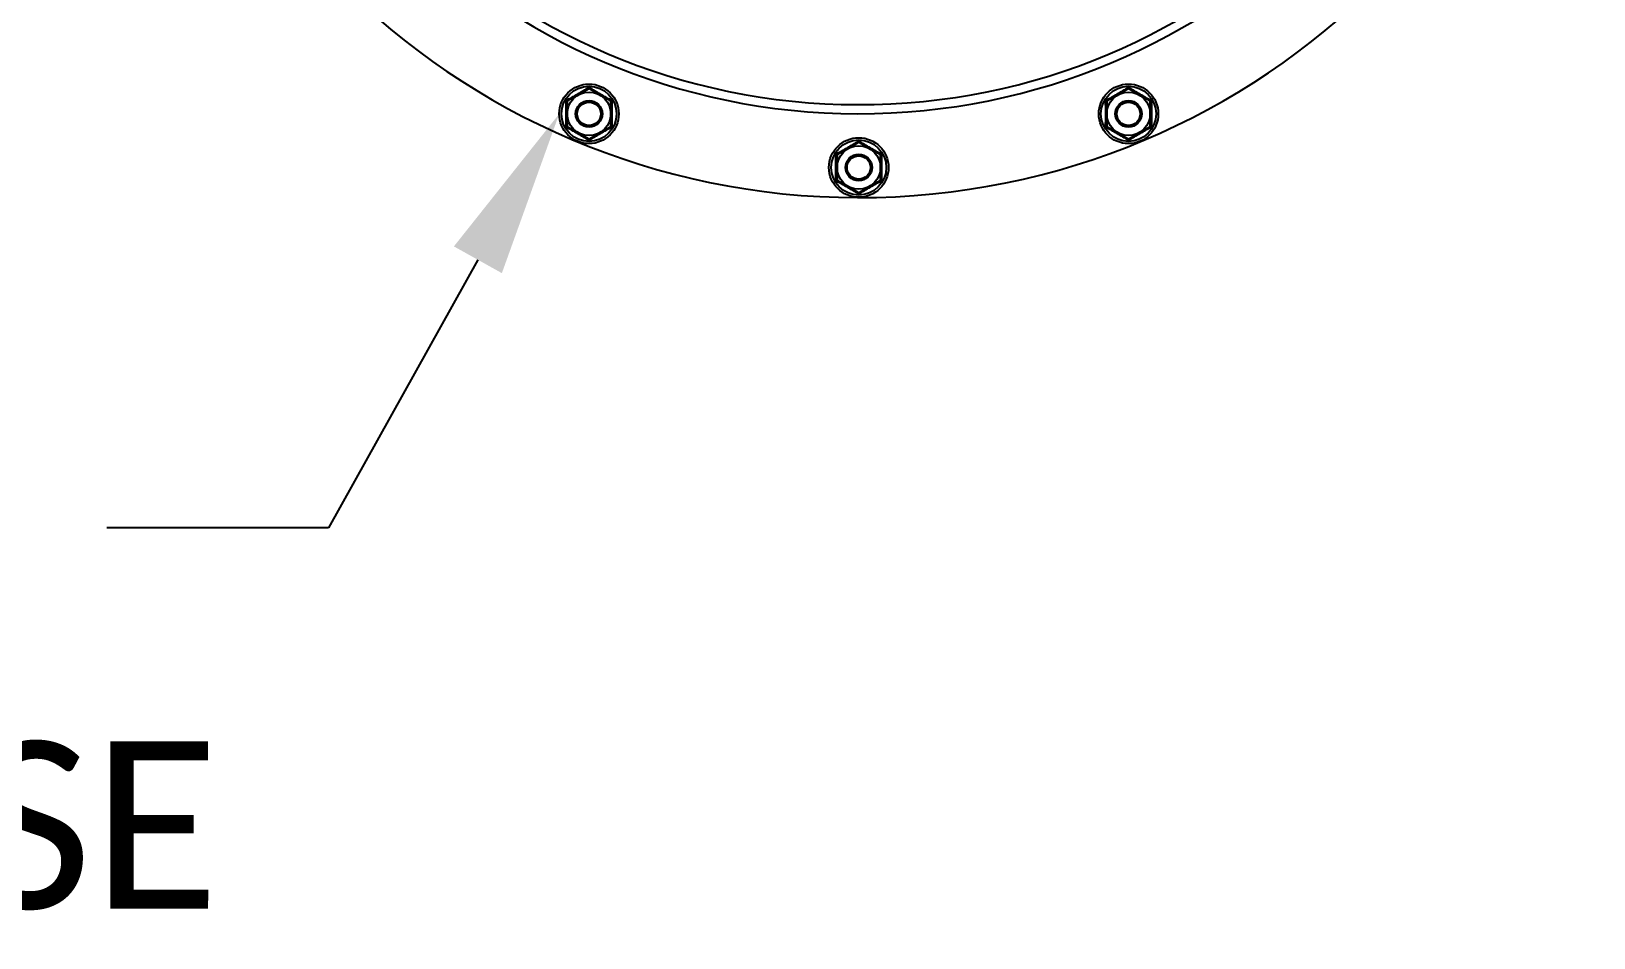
# Model space of a CAD drawing. Header units: millimetres. Extents: x 1186 to 6713, y 237 to 5598.
# Drawn here: x 4422.6 to 4890.3, y 3668.4 to 3939.7 of the extents above; entities that cross this region are included whole.
import ezdxf
from ezdxf import colors
from ezdxf.entities.mleader import LeaderData, LeaderLine
from ezdxf.math import Vec2, Vec3

# ---------------------------------------------------------------- set-up
doc = ezdxf.new("R2010")
doc.units = ezdxf.units.MM
doc.header["$LTSCALE"] = 384.175
doc.linetypes.add('DOT', pattern=[0.2, 0.1, -0.1])
doc.layers.get('0').update_dxf_attribs({"linetype": 'CONTINUOUS'})
doc.layers.add('02___PRT_ALL_AXES', color=7, linetype='CONTINUOUS')
doc.styles.get("Standard").update_dxf_attribs({"font": 'calibri.ttf'})

msp = doc.modelspace()

# ---------------------------------------------------------------- linework, layer by layer
at = {"linetype": 'Continuous'}
for p, q in [((4589.517, 3922.44693), (4583.01714, 3918.69392)), ((4596.01714, 3918.69438), (4589.517, 3922.44693)), ((4751.00941, 3922.44693), (4744.50954, 3918.69392)), ((4757.50954, 3918.69438), (4751.00941, 3922.44693)), ((4583.01714, 3918.69392), (4583.0174, 3911.18837)), ((4596.0174, 3911.18883), (4596.01714, 3918.69438)), ((4744.50954, 3918.69392), (4744.50981, 3911.18837)), ((4757.50981, 3911.18883), (4757.50954, 3918.69438)), ((4583.0174, 3911.18837), (4589.51753, 3907.43582)), ((4589.51753, 3907.43582), (4596.0174, 3911.18883)), ((4744.50981, 3911.18837), (4751.00994, 3907.43582)), ((4751.00994, 3907.43582), (4757.50981, 3911.18883)), ((4670.26321, 3906.38551), (4663.76334, 3902.6325)), ((4676.76334, 3902.63296), (4670.26321, 3906.38551)), ((4663.76334, 3902.6325), (4663.76361, 3895.12695)), ((4676.76361, 3895.12741), (4676.76334, 3902.63296)), ((4663.76361, 3895.12695), (4670.26374, 3891.3744)), ((4670.26374, 3891.3744), (4676.76361, 3895.12741))]:
    msp.add_line(p, q, dxfattribs=at)
for centre, radius in [((4589.51727, 3914.94137), 8.91272), ((4589.51727, 3914.94137), 8.24637), ((4589.51727, 3914.94137), 6.5), ((4751.00968, 3914.94137), 8.91272), ((4751.00968, 3914.94137), 8.24637), ((4751.00968, 3914.94137), 6.5), ((4589.51727, 3914.94137), 4), ((4589.51727, 3914.94137), 3.5), ((4751.00968, 3914.94137), 4), ((4751.00968, 3914.94137), 3.5), ((4670.26347, 3898.87996), 8.91272), ((4670.26347, 3898.87996), 8.24637), ((4670.26347, 3898.87996), 6.5), ((4670.26347, 3898.87996), 4), ((4670.26347, 3898.87996), 3.5)]:
    msp.add_circle(centre, radius, dxfattribs=at)
for points in [[(4582.66523, 3918.89707), (4583.8133, 3919.54579), (4586.10789, 3920.84611), (4588.3812, 3922.18329), (4589.51699, 3922.85326)], [(4589.51699, 3922.85326), (4590.65283, 3922.18337), (4592.92623, 3920.84635), (4595.22091, 3919.5462), (4596.36903, 3918.89756)], [(4744.15764, 3918.89707), (4745.3057, 3919.54579), (4747.6003, 3920.84611), (4749.87361, 3922.18329), (4751.0094, 3922.85326)], [(4751.00939, 3922.85326), (4752.14524, 3922.18337), (4754.41864, 3920.84635), (4756.71332, 3919.5462), (4757.86143, 3918.89756)], [(4589.51755, 3907.02949), (4588.38171, 3907.69938), (4586.1083, 3909.03639), (4583.81362, 3910.33655), (4582.66551, 3910.98519)], [(4596.36931, 3910.98568), (4595.22124, 3910.33695), (4592.92665, 3909.03664), (4590.65334, 3907.69946), (4589.51755, 3907.02949)], [(4751.00996, 3907.02949), (4749.87412, 3907.69938), (4747.60071, 3909.03639), (4745.30603, 3910.33655), (4744.15792, 3910.98519)], [(4757.86171, 3910.98568), (4756.71365, 3910.33695), (4754.41906, 3909.03664), (4752.14575, 3907.69946), (4751.00995, 3907.02949)], [(4663.41143, 3902.83566), (4664.5595, 3903.48438), (4666.85409, 3904.78469), (4669.1274, 3906.12187), (4670.2632, 3906.79184)], [(4670.26319, 3906.79184), (4671.39903, 3906.12195), (4673.67244, 3904.78494), (4675.96712, 3903.48478), (4677.11523, 3902.83614)], [(4670.26376, 3890.96807), (4669.12791, 3891.63796), (4666.85451, 3892.97498), (4664.55983, 3894.27513), (4663.41171, 3894.92377)], [(4677.11551, 3894.92426), (4675.96744, 3894.27554), (4673.67285, 3892.97522), (4671.39954, 3891.63804), (4670.26375, 3890.96807)]]:
    msp.add_open_spline(points, degree=3, dxfattribs=at)
for points, knots in [([(4589.51699, 3922.44692), (4589.51699, 3922.40634), (4589.518, 3922.71781), (4589.51699, 3922.75839), (4589.51699, 3922.85326)], [0, 0, 0, 0, 0.29956188, 1, 1, 1, 1]), ([(4751.0094, 3922.44692), (4751.0094, 3922.40634), (4751.01041, 3922.71781), (4751.0094, 3922.75839), (4751.0094, 3922.85326)], [0, 0, 0, 0, 0.29956188, 1, 1, 1, 1]), ([(4582.66553, 3910.98518), (4582.67784, 3912.31295), (4582.69894, 3914.95029), (4582.67749, 3917.58762), (4582.66525, 3918.89708)], [0, 0, 0, 0, 0.503470775, 1, 1, 1, 1]), ([(4583.01714, 3918.69392), (4583.0173, 3918.69323), (4583.01296, 3918.69717), (4583.00935, 3918.69793), (4582.9995, 3918.70445), (4582.98783, 3918.71097), (4582.97254, 3918.72003), (4582.94702, 3918.73484), (4582.909, 3918.75687), (4582.85719, 3918.78663), (4582.79814, 3918.82051), (4582.73337, 3918.85776), (4582.68844, 3918.88368), (4582.66525, 3918.89707)], [0, 0, 0, 0, 0.005270768, 0.020858191, 0.046282368, 0.081003533, 0.124365062, 0.175697192, 0.299730798, 0.448270882, 0.617065146, 0.802297204, 1, 1, 1, 1]), ([(4596.36901, 3918.89755), (4596.34582, 3918.88416), (4596.30089, 3918.85825), (4596.23612, 3918.82098), (4596.17707, 3918.7871), (4596.12526, 3918.75733), (4596.08724, 3918.73531), (4596.06172, 3918.72049), (4596.04641, 3918.71144), (4596.03481, 3918.7049), (4596.02481, 3918.69842), (4596.02147, 3918.69758), (4596.01685, 3918.69373), (4596.01714, 3918.69438)], [0, 0, 0, 0, 0.197705209, 0.382939848, 0.551741292, 0.700291465, 0.824330592, 0.875663154, 0.919023194, 0.953740564, 0.97915805, 0.994736811, 1, 1, 1, 1]), ([(4596.36901, 3918.89756), (4596.3567, 3917.56993), (4596.3356, 3914.9326), (4596.35705, 3912.29526), (4596.36929, 3910.98567)], [0, 0, 0, 0, 0.503419542, 1, 1, 1, 1]), ([(4744.15794, 3910.98518), (4744.17024, 3912.31295), (4744.19135, 3914.95029), (4744.16989, 3917.58762), (4744.15766, 3918.89708)], [0, 0, 0, 0, 0.503470775, 1, 1, 1, 1]), ([(4744.50954, 3918.69392), (4744.50971, 3918.69323), (4744.50537, 3918.69717), (4744.50176, 3918.69793), (4744.49191, 3918.70445), (4744.48024, 3918.71097), (4744.46495, 3918.72003), (4744.43942, 3918.73484), (4744.4014, 3918.75687), (4744.3496, 3918.78663), (4744.29055, 3918.82051), (4744.22578, 3918.85776), (4744.18085, 3918.88368), (4744.15766, 3918.89707)], [0, 0, 0, 0, 0.005270768, 0.020858191, 0.046282368, 0.081003533, 0.124365062, 0.175697192, 0.299730798, 0.448270882, 0.617065146, 0.802297204, 1, 1, 1, 1]), ([(4757.86142, 3918.89755), (4757.83823, 3918.88416), (4757.7933, 3918.85825), (4757.72853, 3918.82098), (4757.66948, 3918.7871), (4757.61767, 3918.75733), (4757.57965, 3918.73531), (4757.55413, 3918.72049), (4757.53882, 3918.71144), (4757.52722, 3918.7049), (4757.51722, 3918.69842), (4757.51388, 3918.69758), (4757.50926, 3918.69373), (4757.50954, 3918.69438)], [0, 0, 0, 0, 0.197705209, 0.382939848, 0.551741292, 0.700291465, 0.824330592, 0.875663154, 0.919023194, 0.953740564, 0.97915805, 0.994736811, 1, 1, 1, 1]), ([(4757.86142, 3918.89756), (4757.84911, 3917.56993), (4757.82801, 3914.9326), (4757.84946, 3912.29526), (4757.8617, 3910.98567)], [0, 0, 0, 0, 0.503419542, 1, 1, 1, 1]), ([(4583.01742, 3911.18836), (4583.0177, 3911.18901), (4583.01307, 3911.1852), (4583.00972, 3911.1844), (4582.99966, 3911.17805), (4582.98798, 3911.17167), (4582.97257, 3911.1628), (4582.94695, 3911.14817), (4582.90888, 3911.12621), (4582.85718, 3911.09624), (4582.79831, 3911.06202), (4582.73363, 3911.02454), (4582.68871, 3910.99858), (4582.66551, 3910.98519)], [0, 0, 0, 0, 0.005246527, 0.020788041, 0.046167334, 0.080859382, 0.124204947, 0.175529424, 0.299562897, 0.448123589, 0.616956491, 0.802239647, 1, 1, 1, 1]), ([(4596.3693, 3910.98567), (4596.34611, 3910.99907), (4596.30118, 3911.02502), (4596.2365, 3911.06249), (4596.17764, 3911.0967), (4596.12591, 3911.1267), (4596.0879, 3911.14859), (4596.06217, 3911.16333), (4596.04699, 3911.17194), (4596.03469, 3911.17902), (4596.02682, 3911.18331), (4596.02165, 3911.18653), (4596.01984, 3911.18709), (4596.01722, 3911.18951), (4596.01739, 3911.18882)], [0, 0, 0, 0, 0.197757183, 0.383035853, 0.551868359, 0.700432958, 0.824469569, 0.875795596, 0.919142329, 0.953834439, 0.979211825, 0.988239588, 0.994751198, 1, 1, 1, 1]), ([(4744.50982, 3911.18836), (4744.51011, 3911.18901), (4744.50548, 3911.1852), (4744.50213, 3911.1844), (4744.49207, 3911.17805), (4744.48039, 3911.17167), (4744.46498, 3911.1628), (4744.43935, 3911.14817), (4744.40129, 3911.12621), (4744.34959, 3911.09624), (4744.29071, 3911.06202), (4744.22604, 3911.02454), (4744.18112, 3910.99858), (4744.15792, 3910.98519)], [0, 0, 0, 0, 0.005246527, 0.020788041, 0.046167334, 0.080859382, 0.124204947, 0.175529424, 0.299562897, 0.448123589, 0.616956491, 0.802239647, 1, 1, 1, 1]), ([(4757.86171, 3910.98567), (4757.83851, 3910.99907), (4757.79359, 3911.02502), (4757.72891, 3911.06249), (4757.67005, 3911.0967), (4757.61832, 3911.1267), (4757.58031, 3911.14859), (4757.55458, 3911.16333), (4757.5394, 3911.17194), (4757.5271, 3911.17902), (4757.51923, 3911.18331), (4757.51406, 3911.18653), (4757.51225, 3911.18709), (4757.50963, 3911.18951), (4757.5098, 3911.18882)], [0, 0, 0, 0, 0.197757183, 0.383035853, 0.551868359, 0.700432958, 0.824469569, 0.875795596, 0.919142329, 0.953834439, 0.979211825, 0.988239588, 0.994751198, 1, 1, 1, 1]), ([(4589.51755, 3907.02949), (4589.51754, 3907.12436), (4589.51855, 3907.16494), (4589.51752, 3907.4764), (4589.51752, 3907.43583)], [0, 0, 0, 0, 0.700434158, 1, 1, 1, 1]), ([(4670.26319, 3906.3855), (4670.26319, 3906.34493), (4670.26421, 3906.65639), (4670.2632, 3906.69697), (4670.26319, 3906.79184)], [0, 0, 0, 0, 0.29956188, 1, 1, 1, 1]), ([(4751.00996, 3907.02949), (4751.00995, 3907.12436), (4751.01096, 3907.16494), (4751.00993, 3907.4764), (4751.00993, 3907.43583)], [0, 0, 0, 0, 0.700434158, 1, 1, 1, 1]), ([(4663.41173, 3894.92377), (4663.42404, 3896.25153), (4663.44514, 3898.88887), (4663.42369, 3901.5262), (4663.41145, 3902.83566)], [0, 0, 0, 0, 0.503470775, 1, 1, 1, 1]), ([(4663.76334, 3902.6325), (4663.7635, 3902.63181), (4663.75916, 3902.63575), (4663.75556, 3902.63651), (4663.7457, 3902.64303), (4663.73404, 3902.64955), (4663.71875, 3902.65861), (4663.69322, 3902.67342), (4663.6552, 3902.69545), (4663.60339, 3902.72522), (4663.54434, 3902.75909), (4663.47957, 3902.79635), (4663.43464, 3902.82226), (4663.41145, 3902.83565)], [0, 0, 0, 0, 0.005270768, 0.020858191, 0.046282368, 0.081003533, 0.124365062, 0.175697192, 0.299730798, 0.448270882, 0.617065146, 0.802297204, 1, 1, 1, 1]), ([(4677.11521, 3902.83613), (4677.09202, 3902.82274), (4677.0471, 3902.79683), (4676.98233, 3902.75956), (4676.92327, 3902.72569), (4676.87147, 3902.69591), (4676.83344, 3902.67389), (4676.80792, 3902.65907), (4676.79261, 3902.65002), (4676.78101, 3902.64348), (4676.77101, 3902.63701), (4676.76768, 3902.63616), (4676.76306, 3902.63231), (4676.76334, 3902.63296)], [0, 0, 0, 0, 0.197705209, 0.382939848, 0.551741292, 0.700291465, 0.824330592, 0.875663154, 0.919023194, 0.953740564, 0.97915805, 0.994736811, 1, 1, 1, 1]), ([(4677.11521, 3902.83615), (4677.10291, 3901.50851), (4677.0818, 3898.87118), (4677.10325, 3896.23385), (4677.11549, 3894.92425)], [0, 0, 0, 0, 0.503419542, 1, 1, 1, 1]), ([(4663.76362, 3895.12694), (4663.7639, 3895.12759), (4663.75927, 3895.12378), (4663.75592, 3895.12298), (4663.74587, 3895.11663), (4663.73419, 3895.11026), (4663.71878, 3895.10138), (4663.69315, 3895.08675), (4663.65509, 3895.06479), (4663.60338, 3895.03482), (4663.54451, 3895.0006), (4663.47984, 3894.96312), (4663.43492, 3894.93716), (4663.41172, 3894.92377)], [0, 0, 0, 0, 0.005246527, 0.020788041, 0.046167334, 0.080859382, 0.124204947, 0.175529424, 0.299562897, 0.448123589, 0.616956491, 0.802239647, 1, 1, 1, 1]), ([(4670.26375, 3890.96807), (4670.26375, 3891.06294), (4670.26476, 3891.10352), (4670.26372, 3891.41499), (4670.26372, 3891.37441)], [0, 0, 0, 0, 0.700434158, 1, 1, 1, 1]), ([(4677.11551, 3894.92425), (4677.09231, 3894.93765), (4677.04739, 3894.9636), (4676.98271, 3895.00108), (4676.92384, 3895.03528), (4676.87211, 3895.06528), (4676.83411, 3895.08717), (4676.80838, 3895.10191), (4676.7932, 3895.11052), (4676.7809, 3895.1176), (4676.77302, 3895.12189), (4676.76786, 3895.12511), (4676.76605, 3895.12567), (4676.76343, 3895.12809), (4676.76359, 3895.1274)], [0, 0, 0, 0, 0.197757183, 0.383035853, 0.551868359, 0.700432958, 0.824469569, 0.875795596, 0.919142329, 0.953834439, 0.979211825, 0.988239588, 0.994751198, 1, 1, 1, 1])]:
    msp.add_open_spline(points, degree=3, knots=knots, dxfattribs=at)
at = {"layer": '02___PRT_ALL_AXES', "linetype": 'Continuous'}
for radius in [220, 194.89893, 192.18745]:
    msp.add_arc((4670.26347, 4109.87996), radius, 0, 359.88, dxfattribs=at)

# ---------------------------------------------------------------- texts
at = {"insert": (3901.99184, 3810.46623), "char_height": 50, "width": 601.9484505, "attachment_point": 1}
msp.add_mtext('BLAST VALVE NORMALLY CLOSE (BVNC)**', dxfattribs=at)

# ---------------------------------------------------------------- leaders
at = {"linetype": 'DOT'}
ml = msp.add_multileader_mtext('Standard', dxfattribs=at)
ml.set_content('')
ml.set_leader_properties(linetype='ByLayer')
ml.build(insert=Vec2(0, 0))
ml.multileader.update_dxf_attribs({"text_right_attachment_type": 6, "dogleg_length": 64.36881, "arrow_head_size": 50})
ctx = ml.context
ctx.base_point, ctx.arrow_head_size, ctx.plane_origin = Vec3(4443.18627, 3791.07352), 50, Vec3(4549.36631, 3867.23933)
ctx.right_attachment, ctx.text_align_type = 6, 2
notes = []
notes.append((ctx, [(0, (1, 1, 0), (4511.55508, 3791.07352), (-1, 0), 64.36881, [(0, [(4580.60454, 3914.94137)], 0, [])])]))
ctx.mtext.insert, ctx.mtext.alignment, ctx.mtext.flow_direction = Vec3(4445.18627, 3791.07352), 3, 5
for ctx, leaders in notes:
    for number, flags, end, landing, length, lines in leaders:
        leader = LeaderData()
        leader.index, (leader.has_last_leader_line, leader.has_dogleg_vector, leader.attachment_direction) = number, flags
        leader.last_leader_point, leader.dogleg_vector, leader.dogleg_length = Vec3(end), Vec3(landing), length
        for number, points, colour, breaks in lines:
            line = LeaderLine()
            line.index, line.vertices, line.color, line.breaks = number, Vec3.list(points), colors.encode_raw_color(colour), breaks
            leader.lines.append(line)
        ctx.leaders.append(leader)

doc.saveas('drawing.dxf')
